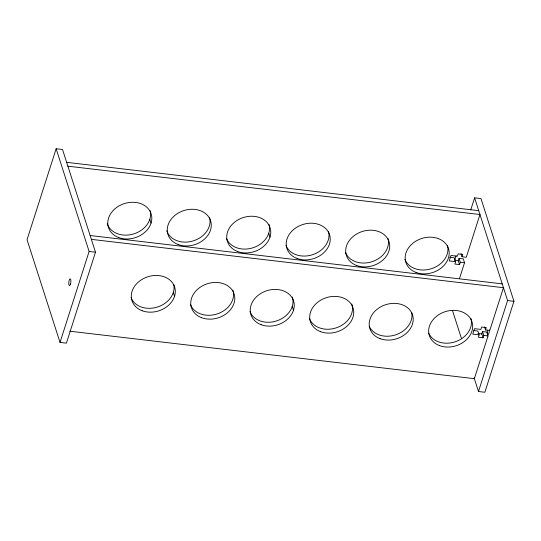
<?xml version="1.0" encoding="UTF-8"?>
<svg xmlns="http://www.w3.org/2000/svg" width="541" height="541" viewBox="0 0 541 541"><rect width="100%" height="100%" fill="white"/><g stroke="black" fill="none" stroke-linecap="round" stroke-linejoin="round"><path stroke-width="0.81" d="M56.142 148.741L27.05 239.71L60.024 342.419L66.401 343.17L95.493 252.201L62.513 149.492L56.142 148.741L89.116 251.457L60.024 342.419M454.778 259.815L456.063 255.792M470.738 209.908L474.599 197.83L480.976 198.581L513.95 301.29L484.858 392.259L478.487 391.508L474.105 377.868M449.605 257.273L454.379 257.834L455.617 261.688L454.859 264.055L459.539 264.603L460.29 262.236L459.059 258.382L463.306 258.882L464.543 262.737L459.478 278.568M459.539 264.603L458.301 260.748L459.059 258.382M67.875 166.182L479.962 214.52L466.288 257.279L462.034 256.779L462.792 254.412L458.119 253.864L457.361 256.231L450.991 255.48L449.246 260.938L455.617 261.688M473.896 330.551L477.879 331.018L479.116 334.872L478.359 337.239L483.032 337.787L483.789 335.42L482.552 331.565L486.799 332.066L488.036 335.92L474.362 378.673L69.83 331.214M483.032 337.787L481.794 333.932L482.552 331.565M91.368 239.365L503.455 287.704L489.781 330.456L485.534 329.963L486.291 327.596L481.618 327.048L480.861 329.415L474.491 328.664L472.746 334.122L479.116 334.872M478.487 391.508L507.58 300.546L474.599 197.83M66.638 162.327L478.724 210.672M454.406 260.295L458.301 260.748M460.29 262.236L464.543 262.737M90.131 235.511L502.217 283.856M89.116 251.457L95.493 252.201M507.58 300.546L513.95 301.29M477.899 333.472L481.794 333.932M483.789 335.42L488.036 335.92M461.047 253.695L462.034 256.779M484.547 326.879L485.534 329.963M452.465 310.466L461.48 338.551M268.755 233.232L269.993 237.08M292.248 306.409L293.486 310.264M149.803 219.274L151.04 223.129M173.296 292.458L174.533 296.306M269.039 224.542A22.404 17.894 -17.8 0 1 253.093 247.737A22.404 17.894 -17.8 0 1 226.469 238.405M328.515 231.521A22.404 17.894 -17.8 0 1 312.57 254.716A22.404 17.894 -17.8 0 1 285.946 245.384M387.992 238.493A22.404 17.894 -17.8 0 1 372.046 261.695A22.404 17.894 -17.8 0 1 345.422 252.363M447.468 245.472A22.404 17.894 -17.8 0 1 431.522 268.667A22.404 17.894 -17.8 0 1 404.898 259.335M150.087 210.584A22.404 17.894 -17.8 0 1 133.681 233.928A22.404 17.894 -17.8 0 1 107.253 223.724M209.563 217.563A22.404 17.894 -17.8 0 1 193.157 240.907A22.404 17.894 -17.8 0 1 166.729 230.696M292.316 296.982A22.404 17.894 -17.8 0 1 277.053 320.766A22.404 17.894 -17.8 0 1 249.969 311.589M351.792 303.961A22.404 17.894 -17.8 0 1 336.529 327.745A22.404 17.894 -17.8 0 1 309.445 318.568M411.674 312.441A22.404 17.894 -17.8 0 1 395.545 334.879A22.404 17.894 -17.8 0 1 369.226 326.264M470.968 318.656A22.404 17.894 -17.8 0 1 455.481 341.696A22.404 17.894 -17.8 0 1 428.702 333.242M173.769 284.532A22.404 17.894 -17.8 0 1 157.174 307.112A22.404 17.894 -17.8 0 1 131.017 297.631M232.84 290.003A22.404 17.894 -17.8 0 1 217.577 313.787A22.404 17.894 -17.8 0 1 190.493 304.61M489.355 329.861A3.361 1.001 -83.3 0 1 487.975 334.602A3.361 1.001 -83.3 0 1 487.468 330.111M118.682 237.56A22.404 17.894 -17.8 0 0 151.818 218.334A22.404 17.894 -17.8 0 0 118.892 206.006A22.404 17.894 -17.8 0 0 118.682 237.56M178.158 244.539A22.404 17.894 -17.8 0 0 211.294 225.313A22.404 17.894 -17.8 0 0 178.368 212.985A22.404 17.894 -17.8 0 0 178.158 244.539M237.634 251.518A22.404 17.894 -17.8 0 0 270.77 232.285A22.404 17.894 -17.8 0 0 237.844 219.964A22.404 17.894 -17.8 0 0 237.634 251.518M297.11 258.497A22.404 17.894 -17.8 0 0 330.247 239.264A22.404 17.894 -17.8 0 0 297.32 226.936A22.404 17.894 -17.8 0 0 297.11 258.497M356.587 265.469A22.404 17.894 -17.8 0 0 389.723 246.243A22.404 17.894 -17.8 0 0 356.796 233.915A22.404 17.894 -17.8 0 0 356.587 265.469M416.063 272.448A22.404 17.894 -17.8 0 0 449.199 253.222A22.404 17.894 -17.8 0 0 416.272 240.894A22.404 17.894 -17.8 0 0 416.063 272.448M142.175 310.744A22.404 17.894 -17.8 0 0 175.318 291.518A22.404 17.894 -17.8 0 0 142.384 279.19A22.404 17.894 -17.8 0 0 142.175 310.744M201.651 317.723A22.404 17.894 -17.8 0 0 234.794 298.49A22.404 17.894 -17.8 0 0 201.861 286.169A22.404 17.894 -17.8 0 0 201.651 317.723M261.127 324.701A22.404 17.894 -17.8 0 0 294.27 305.469A22.404 17.894 -17.8 0 0 261.337 293.148A22.404 17.894 -17.8 0 0 261.127 324.701M320.603 331.674A22.404 17.894 -17.8 0 0 353.746 312.448A22.404 17.894 -17.8 0 0 320.813 300.12A22.404 17.894 -17.8 0 0 320.603 331.674M380.08 338.652A22.404 17.894 -17.8 0 0 413.223 319.427A22.404 17.894 -17.8 0 0 380.289 307.099A22.404 17.894 -17.8 0 0 380.08 338.652M439.556 345.631A22.404 17.894 -17.8 0 0 472.699 326.399A22.404 17.894 -17.8 0 0 439.772 314.078A22.404 17.894 -17.8 0 0 439.556 345.631M70.452 284.099A3.361 1.001 -83.3 0 0 70.283 278.845A3.361 1.001 -83.3 0 0 68.768 283.572A3.361 1.001 -83.3 0 0 70.452 284.099"/></g></svg>
